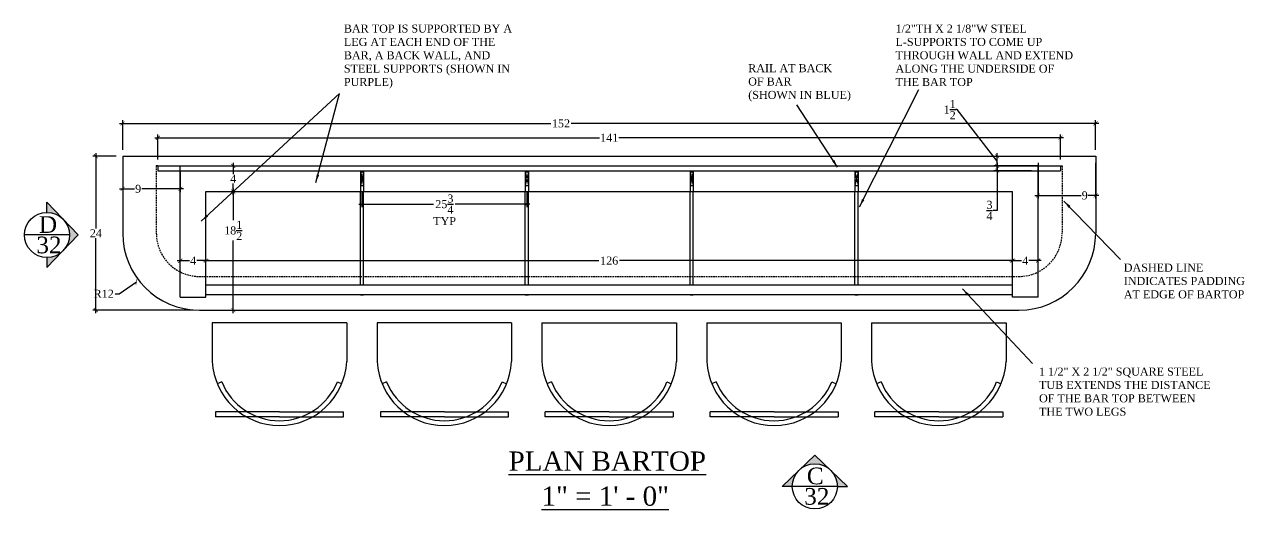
# Model space of a CAD drawing. Header units: inches. Extents: x -8 to 7069, y -18 to 1274.
# Drawn here: x 6611.6 to 6802.2, y 1146 to 1221.7 of the extents above; entities that cross this region are included whole.
import ezdxf

# ---------------------------------------------------------------- set-up
doc = ezdxf.new("R2010")
doc.units = ezdxf.units.IN
doc.header["$MEASUREMENT"] = 0
doc.linetypes.add('HIDDEN', pattern=[0.375, 0.25, -0.125])
doc.layers.add('PLAN-LINES', color=7, linetype='Continuous')
doc.layers.add('VIEWPORT', color=7, linetype='Continuous')
doc.styles.add('BOOKMAN', font='BOOKOS.TTF')
doc.dimstyles.new('SACHI-1', dxfattribs={"dimtxt": 1.25, "dimasz": 0.625, "dimexe": 0.5, "dimexo": 1, "dimgap": 0.09, "dimtad": 0, "dimtih": 1, "dimtoh": 1, "dimdec": 5, "dimzin": 3, "dimdsep": 46, "dimlunit": 5, "dimtxsty": 'BOOKMAN', "dimblk": 'ARCHTICK', "dimcen": 0, "dimdle": 0.5, "dimclrd": 5, "dimclre": 5, "dimclrt": 5, "dimadec": 1, "dimazin": 0, "dimtfac": 1, "dimtdec": 5, "dimtofl": 0, "dimtmove": 0, "dimatfit": 3, "dimfxl": 0, "dimtolj": 1, "dimtzin": 0, "dimarcsym": 0})

# ---------------------------------------------------------------- blocks, each defined once
blk = doc.blocks.new('_ARCHTICK')
at = {"color": 0, "linetype": 'ByBlock', "const_width": 0.15}
blk.add_lwpolyline([(-0.5, -0.5), (0.5, 0.5)], dxfattribs=at)
blk = doc.blocks.new('*D385')
at = {"layer": 'Defpoints', "color": 0}
for p in [(6778.91, 1206.28), (6626.91, 1201.15), (6778.91, 1201.15)]:
    blk.add_point(p, dxfattribs=at)
at = {"layer": 'VIEWPORT', "color": 5, "lineweight": -2}
for p, q in [((6626.91, 1202.15), (6626.91, 1206.78)), ((6778.91, 1202.15), (6778.91, 1206.78)), ((6626.41, 1206.28), (6693.8, 1206.28)), ((6779.41, 1206.28), (6696.96, 1206.28))]:
    blk.add_line(p, q, dxfattribs=at)
at = {"layer": 'VIEWPORT', "color": 5, "lineweight": -2, "xscale": 0.625, "yscale": 0.625, "zscale": 0.625, "rotation": 180}
blk.add_blockref('_ARCHTICK', (6626.91, 1206.28), dxfattribs=at)
at = {"layer": 'VIEWPORT', "color": 5, "lineweight": -2, "xscale": 0.625, "yscale": 0.625, "zscale": 0.625}
blk.add_blockref('_ARCHTICK', (6778.91, 1206.28), dxfattribs=at)
at = {"layer": 'VIEWPORT', "color": 5, "insert": (6695.38, 1206.28), "char_height": 1.25, "attachment_point": 5, "style": 'BOOKMAN'}
blk.add_mtext('\\A1;152', dxfattribs=at)
blk = doc.blocks.new('*D386')
at = {"layer": 'Defpoints', "color": 0}
for p in [(6626.91, 1201.15), (6622.72, 1177.15), (6638.91, 1177.15)]:
    blk.add_point(p, dxfattribs=at)
at = {"layer": 'VIEWPORT', "color": 5, "lineweight": -2}
for p, q in [((6625.91, 1201.15), (6622.22, 1201.15)), ((6622.72, 1201.65), (6622.72, 1189.89)), ((6622.72, 1176.65), (6622.72, 1188.4)), ((6637.91, 1177.15), (6622.22, 1177.15))]:
    blk.add_line(p, q, dxfattribs=at)
at = {"layer": 'VIEWPORT', "color": 5, "lineweight": -2, "xscale": 0.625, "yscale": 0.625, "zscale": 0.625}
for p, rotation in [((6622.72, 1201.15), 90), ((6622.72, 1177.15), 270)]:
    blk.add_blockref('_ARCHTICK', p, dxfattribs=dict(at, rotation=rotation))
at = {"layer": 'VIEWPORT', "color": 5, "insert": (6622.72, 1189.15), "char_height": 1.25, "attachment_point": 5, "style": 'BOOKMAN'}
blk.add_mtext('\\A1;24', dxfattribs=at)
blk = doc.blocks.new('*D387')
at = {"layer": 'Defpoints', "color": 0}
for p in [(6638.91, 1188.4), (6629.05, 1181.56)]:
    blk.add_point(p, dxfattribs=at)
at = {"layer": 'VIEWPORT', "color": 5, "lineweight": -2}
for p, q in [((6626.36, 1179.7), (6629.05, 1181.56)), ((6625.73, 1179.7), (6626.36, 1179.7))]:
    blk.add_line(p, q, dxfattribs=at)
at = {"layer": 'VIEWPORT', "color": 5, "lineweight": -2, "xscale": 0.625, "yscale": 0.625, "zscale": 0.625, "rotation": 34.69406735869249}
blk.add_blockref('_ARCHTICK', (6629.05, 1181.56), dxfattribs=at)
at = {"layer": 'VIEWPORT', "color": 5, "insert": (6623.95, 1179.7), "char_height": 1.25, "attachment_point": 5, "style": 'BOOKMAN'}
blk.add_mtext('\\A1;R12', dxfattribs=at)
blk = doc.blocks.new('*D388')
at = {"layer": 'Defpoints', "color": 0}
for p in [(6639.91, 1184.87), (6635.91, 1179.15), (6639.91, 1179.15)]:
    blk.add_point(p, dxfattribs=at)
at = {"layer": 'VIEWPORT', "color": 5, "lineweight": -2}
for p, q in [((6635.41, 1184.87), (6637.34, 1184.87)), ((6635.91, 1180.15), (6635.91, 1185.37)), ((6640.41, 1184.87), (6638.49, 1184.87)), ((6639.91, 1180.15), (6639.91, 1185.37))]:
    blk.add_line(p, q, dxfattribs=at)
at = {"layer": 'VIEWPORT', "color": 5, "lineweight": -2, "xscale": 0.625, "yscale": 0.625, "zscale": 0.625, "rotation": 180}
blk.add_blockref('_ARCHTICK', (6635.91, 1184.87), dxfattribs=at)
at = {"layer": 'VIEWPORT', "color": 5, "lineweight": -2, "xscale": 0.625, "yscale": 0.625, "zscale": 0.625}
blk.add_blockref('_ARCHTICK', (6639.91, 1184.87), dxfattribs=at)
at = {"layer": 'VIEWPORT', "color": 5, "insert": (6637.91, 1184.87), "char_height": 1.25, "attachment_point": 5, "style": 'BOOKMAN'}
blk.add_mtext('\\A1;4', dxfattribs=at)
blk = doc.blocks.new('*D389')
at = {"layer": 'Defpoints', "color": 0}
for p in [(6765.91, 1184.87), (6639.91, 1179.15), (6765.91, 1179.15)]:
    blk.add_point(p, dxfattribs=at)
at = {"layer": 'VIEWPORT', "color": 5, "lineweight": -2}
for p, q in [((6639.41, 1184.87), (6701.31, 1184.87)), ((6639.91, 1180.15), (6639.91, 1185.37)), ((6766.41, 1184.87), (6704.52, 1184.87)), ((6765.91, 1180.15), (6765.91, 1185.37))]:
    blk.add_line(p, q, dxfattribs=at)
at = {"layer": 'VIEWPORT', "color": 5, "lineweight": -2, "xscale": 0.625, "yscale": 0.625, "zscale": 0.625, "rotation": 180}
blk.add_blockref('_ARCHTICK', (6639.91, 1184.87), dxfattribs=at)
at = {"layer": 'VIEWPORT', "color": 5, "lineweight": -2, "xscale": 0.625, "yscale": 0.625, "zscale": 0.625}
blk.add_blockref('_ARCHTICK', (6765.91, 1184.87), dxfattribs=at)
at = {"layer": 'VIEWPORT', "color": 5, "insert": (6702.91, 1184.87), "char_height": 1.25, "attachment_point": 5, "style": 'BOOKMAN'}
blk.add_mtext('\\A1;126', dxfattribs=at)
blk = doc.blocks.new('*D390')
at = {"layer": 'Defpoints', "color": 0}
for p in [(6769.91, 1184.87), (6765.91, 1179.15), (6769.91, 1179.15)]:
    blk.add_point(p, dxfattribs=at)
at = {"layer": 'VIEWPORT', "color": 5, "lineweight": -2}
for p, q in [((6765.41, 1184.87), (6767.34, 1184.87)), ((6765.91, 1180.15), (6765.91, 1185.37)), ((6770.41, 1184.87), (6768.49, 1184.87)), ((6769.91, 1180.15), (6769.91, 1185.37))]:
    blk.add_line(p, q, dxfattribs=at)
at = {"layer": 'VIEWPORT', "color": 5, "lineweight": -2, "xscale": 0.625, "yscale": 0.625, "zscale": 0.625, "rotation": 180}
blk.add_blockref('_ARCHTICK', (6765.91, 1184.87), dxfattribs=at)
at = {"layer": 'VIEWPORT', "color": 5, "lineweight": -2, "xscale": 0.625, "yscale": 0.625, "zscale": 0.625}
blk.add_blockref('_ARCHTICK', (6769.91, 1184.87), dxfattribs=at)
at = {"layer": 'VIEWPORT', "color": 5, "insert": (6767.91, 1184.87), "char_height": 1.25, "attachment_point": 5, "style": 'BOOKMAN'}
blk.add_mtext('\\A1;4', dxfattribs=at)
blk = doc.blocks.new('*D391')
at = {"layer": 'Defpoints', "color": 0}
for p in [(6626.91, 1201.15), (6635.91, 1199.65), (6635.91, 1196.07)]:
    blk.add_point(p, dxfattribs=at)
at = {"layer": 'VIEWPORT', "color": 5, "lineweight": -2}
for p, q in [((6626.91, 1200.15), (6626.91, 1195.57)), ((6635.91, 1198.65), (6635.91, 1195.57)), ((6626.41, 1196.07), (6628.76, 1196.07)), ((6636.41, 1196.07), (6629.88, 1196.07))]:
    blk.add_line(p, q, dxfattribs=at)
at = {"layer": 'VIEWPORT', "color": 5, "lineweight": -2, "xscale": 0.625, "yscale": 0.625, "zscale": 0.625, "rotation": 180}
blk.add_blockref('_ARCHTICK', (6626.91, 1196.07), dxfattribs=at)
at = {"layer": 'VIEWPORT', "color": 5, "lineweight": -2, "xscale": 0.625, "yscale": 0.625, "zscale": 0.625}
blk.add_blockref('_ARCHTICK', (6635.91, 1196.07), dxfattribs=at)
at = {"layer": 'VIEWPORT', "color": 5, "insert": (6629.32, 1196.07), "char_height": 1.25, "attachment_point": 5, "style": 'BOOKMAN'}
blk.add_mtext('\\A1;9', dxfattribs=at)
blk = doc.blocks.new('*D392')
at = {"layer": 'Defpoints', "color": 0}
for p in [(6769.91, 1201.15), (6778.91, 1201.15), (6769.91, 1195.04)]:
    blk.add_point(p, dxfattribs=at)
at = {"layer": 'VIEWPORT', "color": 5, "lineweight": -2}
for p, q in [((6769.91, 1200.15), (6769.91, 1194.54)), ((6778.91, 1200.15), (6778.91, 1194.54)), ((6769.41, 1195.04), (6776.63, 1195.04)), ((6779.41, 1195.04), (6777.76, 1195.04))]:
    blk.add_line(p, q, dxfattribs=at)
at = {"layer": 'VIEWPORT', "color": 5, "lineweight": -2, "xscale": 0.625, "yscale": 0.625, "zscale": 0.625, "rotation": 180}
blk.add_blockref('_ARCHTICK', (6769.91, 1195.04), dxfattribs=at)
at = {"layer": 'VIEWPORT', "color": 5, "lineweight": -2, "xscale": 0.625, "yscale": 0.625, "zscale": 0.625}
blk.add_blockref('_ARCHTICK', (6778.91, 1195.04), dxfattribs=at)
at = {"layer": 'VIEWPORT', "color": 5, "insert": (6777.2, 1195.04), "char_height": 1.25, "attachment_point": 5, "style": 'BOOKMAN'}
blk.add_mtext('\\A1;9', dxfattribs=at)
blk = doc.blocks.new('*D393')
at = {"layer": 'Defpoints', "color": 0}
for p in [(6639.91, 1199.65), (6644.18, 1199.65), (6639.91, 1195.65)]:
    blk.add_point(p, dxfattribs=at)
at = {"layer": 'VIEWPORT', "color": 5, "lineweight": -2}
for p, q in [((6640.91, 1199.65), (6644.68, 1199.65)), ((6644.18, 1200.15), (6644.18, 1198.36)), ((6640.91, 1195.65), (6644.68, 1195.65)), ((6644.18, 1195.15), (6644.18, 1196.93))]:
    blk.add_line(p, q, dxfattribs=at)
at = {"layer": 'VIEWPORT', "color": 5, "lineweight": -2, "xscale": 0.625, "yscale": 0.625, "zscale": 0.625}
for p, rotation in [((6644.18, 1199.65), 90), ((6644.18, 1195.65), 270)]:
    blk.add_blockref('_ARCHTICK', p, dxfattribs=dict(at, rotation=rotation))
at = {"layer": 'VIEWPORT', "color": 5, "insert": (6644.18, 1197.65), "char_height": 1.25, "attachment_point": 5, "style": 'BOOKMAN'}
blk.add_mtext('\\A1;4', dxfattribs=at)
blk = doc.blocks.new('*D394')
at = {"layer": 'Defpoints', "color": 0}
for p in [(6639.91, 1195.65), (6644.18, 1177.15), (6644.18, 1177.15)]:
    blk.add_point(p, dxfattribs=at)
at = {"layer": 'VIEWPORT', "color": 5, "lineweight": -2}
for p, q in [((6640.91, 1195.65), (6644.68, 1195.65)), ((6644.18, 1196.15), (6644.18, 1191.17)), ((6644.18, 1176.65), (6644.18, 1187.99)), ((6643.18, 1177.15), (6643.68, 1177.15))]:
    blk.add_line(p, q, dxfattribs=at)
at = {"layer": 'VIEWPORT', "color": 5, "lineweight": -2, "xscale": 0.625, "yscale": 0.625, "zscale": 0.625}
for p, rotation in [((6644.18, 1195.65), 90), ((6644.18, 1177.15), 270)]:
    blk.add_blockref('_ARCHTICK', p, dxfattribs=dict(at, rotation=rotation))
at = {"layer": 'VIEWPORT', "color": 5, "insert": (6644.18, 1189.58), "char_height": 1.25, "attachment_point": 5, "style": 'BOOKMAN'}
blk.add_mtext('\\A1;18{\\H1.000000x;\\S1/2;}', dxfattribs=at)
blk = doc.blocks.new('*D395')
at = {"layer": 'Defpoints', "color": 0}
for p in [(6773.41, 1204.05), (6632.41, 1199.65), (6773.41, 1199.65)]:
    blk.add_point(p, dxfattribs=at)
at = {"layer": 'VIEWPORT', "color": 5, "lineweight": -2}
for p, q in [((6631.91, 1204.05), (6701.39, 1204.05)), ((6632.41, 1200.65), (6632.41, 1204.55)), ((6773.91, 1204.05), (6704.44, 1204.05)), ((6773.41, 1200.65), (6773.41, 1204.55))]:
    blk.add_line(p, q, dxfattribs=at)
at = {"layer": 'VIEWPORT', "color": 5, "lineweight": -2, "xscale": 0.625, "yscale": 0.625, "zscale": 0.625, "rotation": 180}
blk.add_blockref('_ARCHTICK', (6632.41, 1204.05), dxfattribs=at)
at = {"layer": 'VIEWPORT', "color": 5, "lineweight": -2, "xscale": 0.625, "yscale": 0.625, "zscale": 0.625}
blk.add_blockref('_ARCHTICK', (6773.41, 1204.05), dxfattribs=at)
at = {"layer": 'VIEWPORT', "color": 5, "insert": (6702.91, 1204.05), "char_height": 1.25, "attachment_point": 5, "style": 'BOOKMAN'}
blk.add_mtext('\\A1;141', dxfattribs=at)
blk = doc.blocks.new('*D396')
at = {"layer": 'Defpoints', "color": 0}
for p in [(6769.91, 1199.65), (6763.52, 1198.9), (6769.91, 1198.9)]:
    blk.add_point(p, dxfattribs=at)
at = {"layer": 'VIEWPORT', "color": 5, "lineweight": -2}
for p, q in [((6768.91, 1199.65), (6763.02, 1199.65)), ((6763.52, 1200.15), (6763.52, 1198.9)), ((6768.91, 1198.9), (6763.02, 1198.9)), ((6763.52, 1198.9), (6763.52, 1192.71)), ((6763.52, 1192.71), (6762.9, 1192.71))]:
    blk.add_line(p, q, dxfattribs=at)
at = {"layer": 'VIEWPORT', "color": 5, "lineweight": -2, "xscale": 0.625, "yscale": 0.625, "zscale": 0.625}
for p, rotation in [((6763.52, 1199.65), 90), ((6763.52, 1198.9), 270)]:
    blk.add_blockref('_ARCHTICK', p, dxfattribs=dict(at, rotation=rotation))
at = {"layer": 'VIEWPORT', "color": 5, "insert": (6762.32, 1192.71), "char_height": 1.25, "attachment_point": 5, "style": 'BOOKMAN'}
blk.add_mtext('\\A1;{\\H1.000000x;\\S3/4;}', dxfattribs=at)
blk = doc.blocks.new('*D397')
at = {"layer": 'Defpoints', "color": 0}
for p in [(6762.32, 1201.15), (6763.52, 1201.15), (6769.91, 1199.65)]:
    blk.add_point(p, dxfattribs=at)
at = {"layer": 'VIEWPORT', "color": 5, "lineweight": -2}
for p, q in [((6757.25, 1208.44), (6757.07, 1208.44)), ((6763.52, 1200.4), (6757.25, 1208.44)), ((6763.32, 1201.15), (6764.02, 1201.15)), ((6763.52, 1199.15), (6763.52, 1201.65)), ((6768.91, 1199.65), (6763.02, 1199.65))]:
    blk.add_line(p, q, dxfattribs=at)
at = {"layer": 'VIEWPORT', "color": 5, "lineweight": -2, "xscale": 0.625, "yscale": 0.625, "zscale": 0.625}
for p, rotation in [((6763.52, 1201.15), 90), ((6763.52, 1199.65), 270)]:
    blk.add_blockref('_ARCHTICK', p, dxfattribs=dict(at, rotation=rotation))
at = {"layer": 'VIEWPORT', "color": 5, "insert": (6756.11, 1208.44), "char_height": 1.25, "attachment_point": 5, "style": 'BOOKMAN'}
blk.add_mtext('\\A1;1{\\H1.000000x;\\S1/2;}', dxfattribs=at)
blk = doc.blocks.new('*D450')
at = {"layer": 'Defpoints', "color": 0}
for p in [(6664.29, 1196.58), (6690.04, 1196.58), (6690.04, 1193.69)]:
    blk.add_point(p, dxfattribs=at)
at = {"layer": 'VIEWPORT', "color": 5, "lineweight": -2}
for p, q in [((6664.29, 1195.58), (6664.29, 1193.19)), ((6690.04, 1195.58), (6690.04, 1193.19)), ((6663.79, 1193.69), (6675.49, 1193.69)), ((6690.54, 1193.69), (6678.83, 1193.69))]:
    blk.add_line(p, q, dxfattribs=at)
at = {"layer": 'VIEWPORT', "color": 5, "lineweight": -2, "xscale": 0.625, "yscale": 0.625, "zscale": 0.625, "rotation": 180}
blk.add_blockref('_ARCHTICK', (6664.29, 1193.69), dxfattribs=at)
at = {"layer": 'VIEWPORT', "color": 5, "lineweight": -2, "xscale": 0.625, "yscale": 0.625, "zscale": 0.625}
blk.add_blockref('_ARCHTICK', (6690.04, 1193.69), dxfattribs=at)
at = {"layer": 'VIEWPORT', "color": 5, "insert": (6677.16, 1193.69), "char_height": 1.25, "attachment_point": 5, "style": 'BOOKMAN'}
blk.add_mtext('\\A1;25{\\H1.000000x;\\S3/4;}', dxfattribs=at)

msp = doc.modelspace()

# ---------------------------------------------------------------- hatches: boundary and pattern name
at = {"layer": 'PLAN-LINES'}
h = msp.add_hatch(color=256, dxfattribs=at)
h.paths.add_polyline_path([(6617.521825, 1186.336287, -0.1938740085), (6615.079109, 1185.352138), (6615.079109, 1183.779776)])
h.paths.add_polyline_path([(6619.948197, 1188.875693), (6617.727033, 1191.200332, -0.376674506), (6617.727033, 1186.551054)])
h.paths.add_polyline_path([(6617.521825, 1191.415099), (6615.079109, 1193.971611), (6615.079109, 1192.399249, -0.1938740085)])
h = msp.add_hatch(color=256, dxfattribs=at)
h.paths.add_polyline_path([(6737.578587, 1152.091639, -0.1938740085), (6738.562737, 1149.648923), (6740.135099, 1149.648923)])
h.paths.add_polyline_path([(6735.039181, 1154.518011), (6732.714542, 1152.296846, -0.376674506), (6737.36382, 1152.296846)])
h.paths.add_polyline_path([(6732.499775, 1152.091639), (6729.943264, 1149.648923), (6731.515626, 1149.648923, -0.1938740085)])

# ---------------------------------------------------------------- linework, layer by layer
for p, q in [((6615.079109, 1192.399249), (6615.079109, 1193.971611)), ((6615.079109, 1193.971611), (6619.948197, 1188.875693)), ((6618.602665, 1188.875693), (6611.555554, 1188.875693)), ((6615.079109, 1183.779776), (6619.948197, 1188.875693)), ((6615.079109, 1185.352138), (6615.079109, 1183.779776)), ((6729.943264, 1149.648923), (6735.039181, 1154.518011)), ((6740.135099, 1149.648923), (6735.039181, 1154.518011)), ((6731.515626, 1149.648923), (6729.943264, 1149.648923)), ((6738.562737, 1149.648923), (6731.515626, 1149.648923)), ((6738.562737, 1149.648923), (6740.135099, 1149.648923))]:
    msp.add_line(p, q, dxfattribs=at)
for centre in [(6615.079109, 1188.875693), (6735.039181, 1149.648923)]:
    msp.add_circle(centre, 3.523556, dxfattribs=at)
at = {"layer": 'VIEWPORT'}
for p, q in [((6626.913619, 1201.145175), (6626.913619, 1189.145175)), ((6626.913619, 1201.145175), (6778.913619, 1201.145175)), ((6778.913619, 1201.145175), (6778.913619, 1189.145175)), ((6632.413619, 1199.645175), (6632.163619, 1199.645175)), ((6773.413619, 1199.645175), (6773.663619, 1199.645175)), ((6638.913619, 1177.145175), (6766.913619, 1177.145175))]:
    msp.add_line(p, q, dxfattribs=at)
at = {"layer": 'VIEWPORT', "linetype": 'HIDDEN'}
for p, q in [((6632.163619, 1199.645175), (6632.163619, 1189.145175)), ((6773.663619, 1199.645175), (6773.663619, 1189.145175)), ((6638.913619, 1182.395175), (6766.913619, 1182.395175))]:
    msp.add_line(p, q, dxfattribs=at)
at = {"layer": 'VIEWPORT', "color": 4}
for p, q in [((6632.413619, 1199.645175), (6632.413619, 1198.895175)), ((6632.413619, 1199.645175), (6773.413619, 1199.645175)), ((6773.413619, 1199.645175), (6773.413619, 1198.895175)), ((6632.413619, 1198.895175), (6773.413619, 1198.895175))]:
    msp.add_line(p, q, dxfattribs=at)
at = {"layer": 'VIEWPORT', "color": 251}
for p, q in [((6635.913619, 1179.145175), (6635.913619, 1199.645175)), ((6635.913619, 1199.645175), (6638.913619, 1199.645175)), ((6638.913619, 1199.645175), (6766.913619, 1199.645175)), ((6769.913619, 1199.645175), (6766.913619, 1199.645175)), ((6769.913619, 1179.145175), (6769.913619, 1199.645175)), ((6639.913619, 1179.145175), (6639.913619, 1195.645175)), ((6639.913619, 1195.645175), (6765.913619, 1195.645175)), ((6765.913619, 1179.145175), (6765.913619, 1195.645175)), ((6635.913619, 1179.145175), (6639.913619, 1179.145175)), ((6769.913619, 1179.145175), (6765.913619, 1179.145175)), ((6640.913619, 1175.145175), (6640.913619, 1169.145175)), ((6661.913619, 1175.145175), (6640.913619, 1175.145175)), ((6661.913619, 1175.145175), (6661.913619, 1169.145175)), ((6666.663619, 1175.145175), (6666.663619, 1169.145175)), ((6687.663619, 1175.145175), (6666.663619, 1175.145175)), ((6687.663619, 1175.145175), (6687.663619, 1169.145175)), ((6692.413619, 1175.145175), (6692.413619, 1169.145175)), ((6692.413619, 1175.145175), (6713.413619, 1175.145175)), ((6713.413619, 1175.145175), (6713.413619, 1169.145175)), ((6718.163619, 1175.145175), (6739.163619, 1175.145175)), ((6718.163619, 1175.145175), (6718.163619, 1169.145175)), ((6739.163619, 1175.145175), (6739.163619, 1169.145175)), ((6743.913619, 1175.145175), (6764.913619, 1175.145175)), ((6743.913619, 1175.145175), (6743.913619, 1169.145175)), ((6764.913619, 1175.145175), (6764.913619, 1169.145175)), ((6642.384941, 1165.944269), (6641.691317, 1165.658988)), ((6660.442297, 1165.944269), (6661.135921, 1165.658988)), ((6668.134941, 1165.944269), (6667.441317, 1165.658988)), ((6686.192297, 1165.944269), (6686.885921, 1165.658988)), ((6693.884941, 1165.944269), (6693.191317, 1165.658988)), ((6711.942297, 1165.944269), (6712.635921, 1165.658988)), ((6719.634941, 1165.944269), (6718.941317, 1165.658988)), ((6737.692297, 1165.944269), (6738.385921, 1165.658988)), ((6745.384941, 1165.944269), (6744.691317, 1165.658988)), ((6763.442297, 1165.944269), (6764.135921, 1165.658988)), ((6641.413619, 1161.268705), (6641.413619, 1160.518705)), ((6651.413619, 1161.268705), (6641.413619, 1161.268705)), ((6651.413619, 1161.268705), (6661.413619, 1161.268705)), ((6661.413619, 1160.518705), (6661.413619, 1161.268705)), ((6667.163619, 1161.268705), (6667.163619, 1160.518705)), ((6677.163619, 1161.268705), (6667.163619, 1161.268705)), ((6677.163619, 1161.268705), (6687.163619, 1161.268705)), ((6687.163619, 1160.518705), (6687.163619, 1161.268705)), ((6692.913619, 1160.518705), (6692.913619, 1161.268705)), ((6702.913619, 1161.268705), (6692.913619, 1161.268705)), ((6702.913619, 1161.268705), (6712.913619, 1161.268705)), ((6712.913619, 1161.268705), (6712.913619, 1160.518705)), ((6728.663619, 1161.268705), (6718.663619, 1161.268705)), ((6718.663619, 1160.518705), (6718.663619, 1161.268705)), ((6728.663619, 1161.268705), (6738.663619, 1161.268705)), ((6738.663619, 1161.268705), (6738.663619, 1160.518705)), ((6754.413619, 1161.268705), (6744.413619, 1161.268705)), ((6744.413619, 1160.518705), (6744.413619, 1161.268705)), ((6754.413619, 1161.268705), (6764.413619, 1161.268705)), ((6764.413619, 1161.268705), (6764.413619, 1160.518705)), ((6651.413619, 1160.518705), (6641.413619, 1160.518705)), ((6651.413619, 1160.518705), (6661.413619, 1160.518705)), ((6677.163619, 1160.518705), (6667.163619, 1160.518705)), ((6677.163619, 1160.518705), (6687.163619, 1160.518705)), ((6702.913619, 1160.518705), (6692.913619, 1160.518705)), ((6702.913619, 1160.518705), (6712.913619, 1160.518705)), ((6728.663619, 1160.518705), (6718.663619, 1160.518705)), ((6728.663619, 1160.518705), (6738.663619, 1160.518705)), ((6754.413619, 1160.518705), (6744.413619, 1160.518705)), ((6754.413619, 1160.518705), (6764.413619, 1160.518705))]:
    msp.add_line(p, q, dxfattribs=at)
at = {"layer": 'VIEWPORT', "color": 6}
for p, q in [((6664.038619, 1198.707675), (6664.538619, 1198.707675)), ((6664.038619, 1198.707675), (6664.038619, 1196.582675)), ((6664.538619, 1198.707675), (6664.038619, 1196.582675)), ((6664.038619, 1198.707675), (6664.538619, 1196.582675)), ((6664.538619, 1198.707675), (6664.538619, 1196.582675)), ((6689.788619, 1198.707675), (6690.288619, 1196.582675)), ((6690.288619, 1198.707675), (6689.788619, 1196.582675)), ((6689.788619, 1198.707675), (6689.788619, 1196.582675)), ((6689.788619, 1198.707675), (6690.288619, 1198.707675)), ((6690.288619, 1198.707675), (6690.288619, 1196.582675)), ((6715.538619, 1198.707675), (6716.038619, 1196.582675)), ((6716.038619, 1198.707675), (6715.538619, 1196.582675)), ((6715.538619, 1198.707675), (6715.538619, 1196.582675)), ((6715.538619, 1198.707675), (6716.038619, 1198.707675)), ((6716.038619, 1198.707675), (6716.038619, 1196.582675)), ((6741.288619, 1198.707675), (6741.788619, 1196.582675)), ((6741.788619, 1198.707675), (6741.288619, 1196.582675)), ((6741.288619, 1198.707675), (6741.288619, 1196.582675)), ((6741.288619, 1198.707675), (6741.788619, 1198.707675)), ((6741.788619, 1198.707675), (6741.788619, 1196.582675)), ((6664.038619, 1196.582675), (6664.538619, 1196.582675)), ((6664.038619, 1196.582675), (6664.038619, 1195.645175)), ((6664.038619, 1181.020175), (6664.038619, 1195.645175)), ((6664.538619, 1196.582675), (6664.538619, 1195.645175)), ((6664.538619, 1181.020175), (6664.538619, 1195.645175)), ((6689.788619, 1196.582675), (6689.788619, 1195.645175)), ((6689.788619, 1196.582675), (6690.288619, 1196.582675)), ((6689.788619, 1181.020175), (6689.788619, 1195.645175)), ((6690.288619, 1196.582675), (6690.288619, 1195.645175)), ((6690.288619, 1181.020175), (6690.288619, 1195.645175)), ((6715.538619, 1196.582675), (6715.538619, 1195.645175)), ((6715.538619, 1196.582675), (6716.038619, 1196.582675)), ((6715.538619, 1181.020175), (6715.538619, 1195.645175)), ((6716.038619, 1196.582675), (6716.038619, 1195.645175)), ((6716.038619, 1181.020175), (6716.038619, 1195.645175)), ((6741.288619, 1196.582675), (6741.288619, 1195.645175)), ((6741.288619, 1196.582675), (6741.788619, 1196.582675)), ((6741.288619, 1181.020175), (6741.288619, 1195.645175)), ((6741.788619, 1196.582675), (6741.788619, 1195.645175)), ((6741.788619, 1181.020175), (6741.788619, 1195.645175)), ((6765.913619, 1181.020175), (6639.913619, 1181.020175)), ((6765.913619, 1179.520175), (6639.913619, 1179.520175)), ((6664.038619, 1179.520175), (6664.538619, 1179.520175)), ((6689.788619, 1179.520175), (6690.288619, 1179.520175)), ((6715.538619, 1179.520175), (6716.038619, 1179.520175)), ((6741.288619, 1179.520175), (6741.788619, 1179.520175))]:
    msp.add_line(p, q, dxfattribs=at)
at = {"layer": 'VIEWPORT'}
for centre, start, end in [((6638.913619, 1189.145175), 180, 270), ((6766.913619, 1189.145175), 270, 0)]:
    msp.add_arc(centre, 12, start, end, dxfattribs=at)
at = {"layer": 'VIEWPORT', "linetype": 'HIDDEN'}
for centre, start, end in [((6638.913619, 1189.145175), 180, 270), ((6766.913619, 1189.145175), 270, 0)]:
    msp.add_arc(centre, 6.75, start, end, dxfattribs=at)
at = {"layer": 'VIEWPORT', "color": 251}
for centre, radius, start, end in [((6651.413619, 1169.657675), 10.5125, 182.79436205, 357.20563795), ((6677.163619, 1169.657675), 10.5125, 182.79436205, 357.20563795), ((6702.913619, 1169.657675), 10.5125, 182.79436205, 357.20563795), ((6728.663619, 1169.657675), 10.5125, 182.79436205, 357.20563795), ((6754.413619, 1169.657675), 10.5125, 182.79436205, 357.20563795), ((6651.413619, 1169.657675), 9.7625, 202.35688344, 337.64311656), ((6677.163619, 1169.657675), 9.7625, 202.35688344, 337.64311656), ((6702.913619, 1169.657675), 9.7625, 202.35688344, 337.64311656), ((6728.663619, 1169.657675), 9.7625, 202.35688344, 337.64311656), ((6754.413619, 1169.657675), 9.7625, 202.35688344, 337.64311656)]:
    msp.add_arc(centre, radius, start, end, dxfattribs=at)

# ---------------------------------------------------------------- texts
at = {"char_height": 3, "attachment_point": 1, "style": 'BOOKMAN'}
for s, insert, width in [('{\\LPLAN BARTOP}', (6687.196398, 1155.093149), 108.93518701), ('{\\L1" = 1\' - 0"}', (6692.346233, 1149.631258), 113.74768701)]:
    msp.add_mtext(s, dxfattribs=dict(at, insert=insert, width=width))
at = {"layer": 'PLAN-LINES', "width": 2.04005722, "attachment_point": 1, "style": 'BOOKMAN'}
for s, insert, char_height in [('D', (6613.827245, 1191.808098), 2.604639), ('32', (6613.423027, 1188.622325), 2.6046387), ('C', (6733.787317, 1152.581328), 2.604639), ('32', (6733.383099, 1149.395555), 2.6046387)]:
    msp.add_mtext(s, dxfattribs=dict(at, insert=insert, char_height=char_height))
at = {"layer": 'VIEWPORT', "char_height": 1.25, "attachment_point": 1, "style": 'BOOKMAN'}
for s, insert, width in [('BAR TOP IS SUPPORTED BY A LEG AT EACH END OF THE BAR, A BACK WALL, AND STEEL SUPPORTS (SHOWN IN PURPLE)', (6661.464373, 1221.703234), 27.10331903), ('1/2"TH X 2 1/8"W STEEL L-SUPPORTS TO COME UP THROUGH WALL AND EXTEND ALONG THE UNDERSIDE OF THE BAR TOP', (6747.642079, 1221.703234), 28.78364348), ('RAIL AT BACK \\POF BAR \\P(SHOWN IN BLUE)', (6724.631975, 1215.524059), 16.90461658), ('TYP', (6675.418806, 1191.665128), 27.10331903), ('DASHED LINE INDICATES PADDING AT EDGE OF BARTOP', (6783.304578, 1184.406521), 20.90618156), ('1 1/2" X 2 1/2" SQUARE STEEL TUB EXTENDS THE DISTANCE OF THE BAR TOP BETWEEN THE TWO LEGS', (6770.064854, 1168.182307), 27.10331903)]:
    msp.add_mtext(s, dxfattribs=dict(at, insert=insert, width=width))

# ---------------------------------------------------------------- dimensions: what is measured, and where the dimension line sits
at = {"layer": 'VIEWPORT'}
for base, p1, p2, picture, middle in [((6763.522176, 1201.145175), (6769.913619, 1199.645175), (6762.320169, 1201.145175), '*D397', (6756.978883, 1208.435769)), ((6644.183311, 1177.145175), (6639.913619, 1195.645175), (6644.183311, 1177.145175), '*D394', (6644.183311, 1189.577635))]:
    dim = msp.add_linear_dim(base=base, p1=p1, p2=p2, angle=90, dimstyle='SACHI-1', override={"dimtmove": 1}, dxfattribs=at)
    dim.commit()
    dim.dimension.update_dxf_attribs({"geometry": picture, "text_midpoint": middle, "dimtype": 160})
for base, p1, p2, picture, middle in [((6778.913619, 1206.278657), (6626.913619, 1201.145175), (6778.913619, 1201.145175), '*D385', (6695.379167, 1206.278657)), ((6635.913619, 1196.073546), (6626.913619, 1201.145175), (6635.913619, 1199.645175), '*D391', (6629.320155, 1196.073546)), ((6769.913619, 1195.039298), (6778.913619, 1201.145175), (6769.913619, 1201.145175), '*D392', (6777.195106, 1195.039298))]:
    dim = msp.add_linear_dim(base=base, p1=p1, p2=p2, dimstyle='SACHI-1', dxfattribs=at)
    dim.commit()
    dim.dimension.update_dxf_attribs({"geometry": picture, "text_midpoint": middle, "dimtype": 160})
for base, p1, p2, picture, middle in [((6773.413619, 1204.045287), (6632.413619, 1199.645175), (6773.413619, 1199.645175), '*D395', (6702.913619, 1204.045287)), ((6690.038619, 1193.689259), (6664.288619, 1196.582675), (6690.038619, 1196.582675), '*D450', (6677.163619, 1193.689259)), ((6639.913619, 1184.869156), (6635.913619, 1179.145175), (6639.913619, 1179.145175), '*D388', (6637.913619, 1184.869156))]:
    dim = msp.add_linear_dim(base=base, p1=p1, p2=p2, dimstyle='SACHI-1', dxfattribs=at)
    dim.commit()
    dim.dimension.update_dxf_attribs({"geometry": picture, "text_midpoint": middle})
for base, p1, p2, picture, middle in [((6622.721295, 1177.145175), (6626.913619, 1201.145175), (6638.913619, 1177.145175), '*D386', (6622.721295, 1189.145175)), ((6644.183311, 1199.645175), (6639.913619, 1195.645175), (6639.913619, 1199.645175), '*D393', (6644.183311, 1197.645175))]:
    dim = msp.add_linear_dim(base=base, p1=p1, p2=p2, angle=90, dimstyle='SACHI-1', dxfattribs=at)
    dim.commit()
    dim.dimension.update_dxf_attribs({"geometry": picture, "text_midpoint": middle})
dim = msp.add_linear_dim(base=(6763.522176, 1198.895175), p1=(6769.913619, 1199.645175), p2=(6769.913619, 1198.895175), angle=90, dimstyle='SACHI-1', dxfattribs=at)
dim.commit()
dim.dimension.update_dxf_attribs({"geometry": '*D396', "text_midpoint": (6762.320169, 1192.705849), "dimtype": 160})
dim = msp.add_radius_dim(center=(6638.913619, 1188.395175), mpoint=(6629.047183, 1181.564842), dimstyle='SACHI-1', dxfattribs=at)
dim.commit()
dim.dimension.update_dxf_attribs({"geometry": '*D387', "text_midpoint": (6623.953837, 1179.701559), "dimtype": 164})
for base, p1, p2, picture, middle in [((6765.913619, 1184.869156), (6639.913619, 1179.145175), (6765.913619, 1179.145175), '*D389', (6702.913619, 1184.869156)), ((6769.913619, 1184.869156), (6765.913619, 1179.145175), (6769.913619, 1179.145175), '*D390', (6767.913619, 1184.869156))]:
    dim = msp.add_linear_dim(base=base, p1=p1, p2=p2, dimstyle='SACHI-1', override={"dimtmove": 1}, dxfattribs=at)
    dim.commit()
    dim.dimension.update_dxf_attribs({"geometry": picture, "text_midpoint": middle})

# ---------------------------------------------------------------- leaders
for points in [[(6639.195346, 1191.030947), (6660.75532, 1210.949939)], [(6657.090122, 1197.061638), (6660.75532, 1210.949939)], [(6742.021312, 1193.273468), (6751.264292, 1211.56976)], [(6738.586838, 1199.430844), (6732.216356, 1209.191931)], [(6773.956098, 1194.158635), (6782.791405, 1185.028234)], [(6758.110939, 1180.448969), (6769.065577, 1168.821415)]]:
    msp.add_leader(points, dimstyle='SACHI-1', override={"dimasz": 1.25, "dimgap": 0.09, "dimtad": 0, "dimclrd": 256}, dxfattribs=at)

doc.saveas('drawing.dxf')
